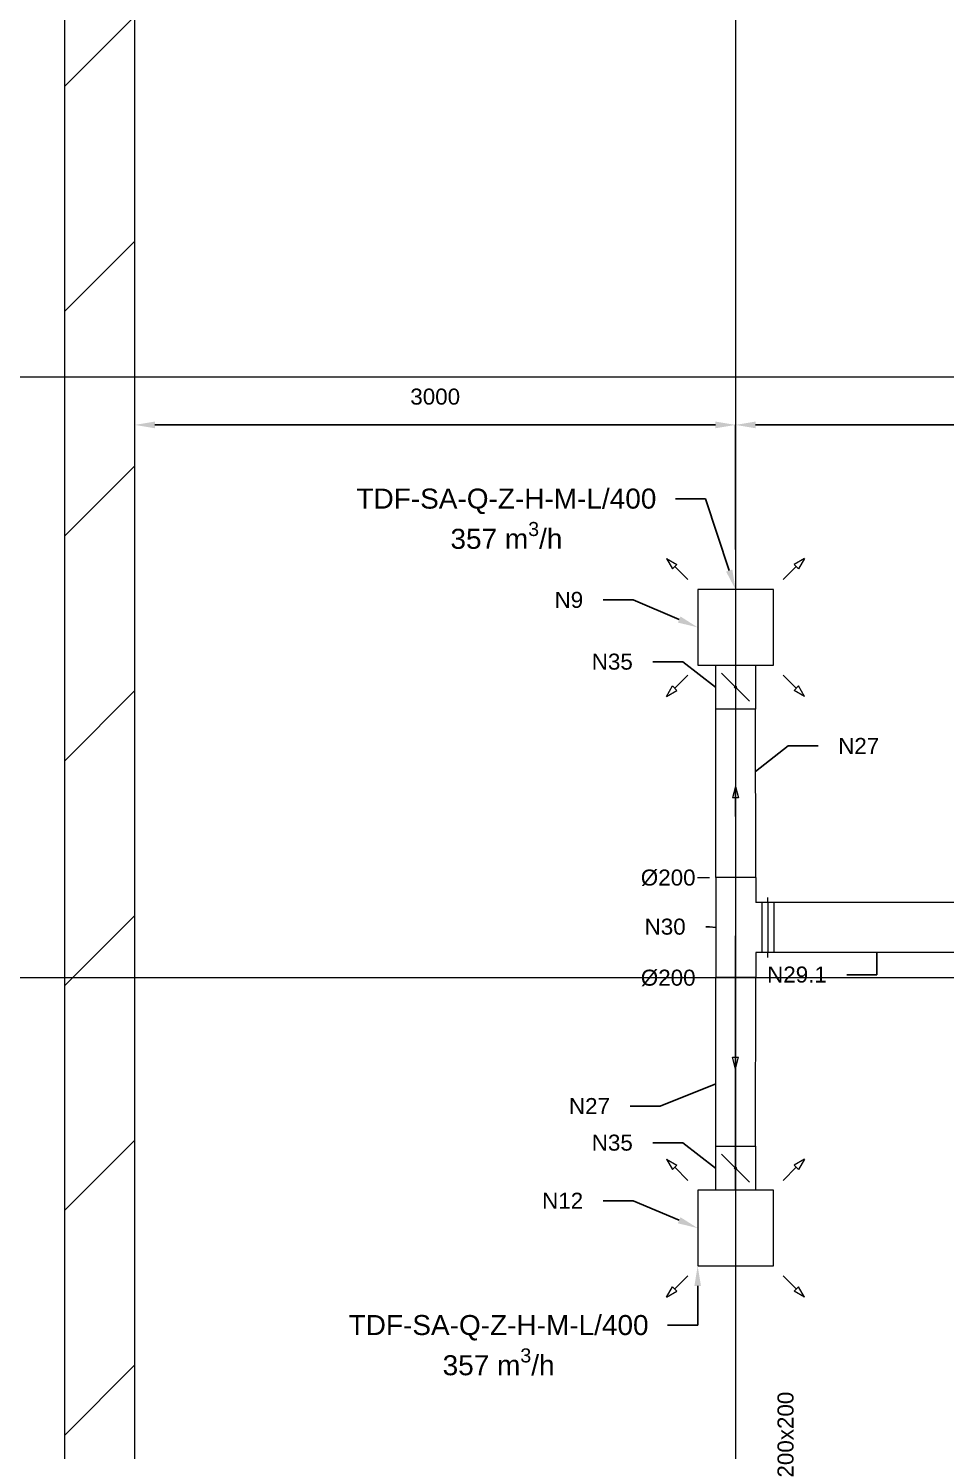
# Model space of a CAD drawing. Header units: millimetres. Extents: x 59762 to 60194, y -87842 to -87548.
# Drawn here: x 59941.54 to 59946.12, y -87789.9 to -87782.8 of the extents above; entities that cross this region are included whole.
import ezdxf
from ezdxf import colors
from ezdxf.entities.mleader import LeaderData, LeaderLine
from ezdxf.math import Vec2, Vec3

# ---------------------------------------------------------------- set-up
doc = ezdxf.new("R2010")
doc.units = ezdxf.units.MM
doc.linetypes.add('JIS_02_1.2', pattern=[2.5, 1.25, -1.25])
doc.linetypes.add('KRESKAKROPKA', pattern=[25.4, 12.7, -6.35, 0, -6.35])
for name, color, linetype, lineweight in [('instalacja nawiewna', 150, 'Continuous', 20), ('kanały', 7, 'Continuous', 20), ('nawi. strzałki', 150, 'Continuous', 20), ('Nawiew opis', 150, 'Continuous', 20), ('wymiary', 7, 'Continuous', 13)]:
    doc.layers.add(name, color=color, linetype=linetype, lineweight=lineweight)
doc.layers.add('osie', color=7, linetype='JIS_02_1.2', lineweight=5, transparency=0.7)
doc.layers.add('podkład', color=7, linetype='Continuous', lineweight=13, transparency=0.7)
doc.styles.add('styl1', font='arial.ttf', dxfattribs={"height": 0.08})
doc.linetypes.add('ZYGZAK', pattern='A,0.00254,-5.08,[131,ltypeshp.shx,S=5.08,R=0,X=-5.08,Y=0],-10.16,[131,ltypeshp.shx,S=5.08,R=180,X=5.08,Y=0],-5.08', length=20.32254)
doc.dimstyles.new('Kopia Opisowy', dxfattribs={"dimscale": 0, "dimtxt": 0.08, "dimasz": 0.1, "dimexe": 0, "dimexo": 0.2, "dimgap": 0.1, "dimtad": 1, "dimlfac": 1000, "dimtxsty": 'styl1', "dimcen": 2.5, "dimadec": 0, "dimazin": 0, "dimtfac": 1, "dimtmove": 0, "dimatfit": 3, "dimfxl": 1, "dimarcsym": 0})

# ---------------------------------------------------------------- blocks, each defined once
blk = doc.blocks.new('*D68')
at = {"layer": 'Defpoints', "color": 0, "transparency": 16777216}
for p in [(59945.0698, -87784.7764), (59945.0698, -87785.5984), (59948.0698, -87785.5984)]:
    blk.add_point(p, dxfattribs=at)
at = {"layer": 'wymiary', "color": 0, "lineweight": -2, "transparency": 16777216}
for p, q in [((59945.0698, -87785.3984), (59945.0698, -87784.7764)), ((59947.9698, -87784.7764), (59945.1698, -87784.7764))]:
    blk.add_line(p, q, dxfattribs=at)
at = {"layer": 'wymiary', "color": 0, "transparency": 16777216}
for points in [[(59945.1698, -87784.7597), (59945.1698, -87784.793), (59945.0698, -87784.7764)], [(59947.9698, -87784.7597), (59947.9698, -87784.793), (59948.0698, -87784.7764)]]:
    blk.add_solid(points, dxfattribs=at)
at = {"layer": 'wymiary', "color": 0, "transparency": 16777216, "insert": (59946.5698, -87784.6355), "char_height": 0.08, "attachment_point": 5, "style": 'styl1'}
blk.add_mtext('3000', dxfattribs=at)
blk = doc.blocks.new('*D69')
at = {"layer": 'Defpoints', "color": 0, "transparency": 16777216}
for p in [(59942.0708, -87784.7706), (59942.0708, -87784.7764), (59945.0698, -87785.5984)]:
    blk.add_point(p, dxfattribs=at)
at = {"layer": 'wymiary', "color": 0, "lineweight": -2, "transparency": 16777216}
blk.add_line((59944.9698, -87784.7764), (59942.1708, -87784.7764), dxfattribs=at)
at = {"layer": 'wymiary', "color": 0, "transparency": 16777216}
for points in [[(59942.1708, -87784.7597), (59942.1708, -87784.793), (59942.0708, -87784.7764)], [(59944.9698, -87784.7597), (59944.9698, -87784.793), (59945.0698, -87784.7764)]]:
    blk.add_solid(points, dxfattribs=at)
at = {"layer": 'wymiary', "color": 0, "transparency": 16777216, "insert": (59943.5703, -87784.6355), "char_height": 0.08, "attachment_point": 5, "style": 'styl1'}
blk.add_mtext('3000', dxfattribs=at)
blk = doc.blocks.new('_None')

msp = doc.modelspace()

# ---------------------------------------------------------------- hatches: boundary and pattern name
at = {"layer": 'podkład'}
h = msp.add_hatch(dxfattribs=at)
h.set_pattern_fill('ANSI31', color=256, scale=0.25)
h.set_pattern_definition([(45, (56984.5771, -93786.78106), (-0.56126601, 0.56126601), [])])
h.paths.add_polyline_path([(59941.720847, -87772.18638), (59941.720847, -87793.88638), (59972.420847, -87793.88638), (59972.420847, -87772.18638)])
h.paths.add_polyline_path([(59942.070847, -87772.53638), (59953.830847, -87772.53638), (59953.830847, -87784.77638), (59960.310847, -87784.77638), (59960.310847, -87772.53638), (59972.070847, -87772.53638), (59972.070847, -87793.53638), (59942.070847, -87793.53638)], flags=16)
h.paths.add_polyline_path([(59954.070847, -87772.53638), (59960.070847, -87772.53638), (59960.070847, -87784.53638), (59954.070847, -87784.53638)], flags=16)

# ---------------------------------------------------------------- linework, layer by layer
at = {"layer": 'instalacja nawiewna', "color": 7, "ltscale": 20}
for points in [[(59945.258847, -87785.59838), (59944.880847, -87785.59838), (59944.880847, -87785.97638), (59945.258847, -87785.97638)], [(59945.258847, -87788.59838), (59944.880847, -87788.59838), (59944.880847, -87788.97638), (59945.258847, -87788.97638)]]:
    msp.add_lwpolyline(points, close=True, dxfattribs=at)
at = {"layer": 'kanały'}
for p, q in [((59944.970847, -87785.97638), (59945.168847, -87785.97638)), ((59944.970847, -87786.19638), (59944.970847, -87785.97638)), ((59945.168847, -87785.97638), (59945.168847, -87786.19638)), ((59945.066312, -87786.082844), (59944.999844, -87786.016376)), ((59945.073383, -87786.089916), (59945.139851, -87786.156384)), ((59945.168847, -87786.19638), (59944.970847, -87786.19638)), ((59944.970847, -87788.37838), (59945.168847, -87788.37838)), ((59944.970847, -87788.59838), (59944.970847, -87788.37838)), ((59945.168847, -87788.37838), (59945.168847, -87788.59838)), ((59945.066312, -87788.484844), (59944.999844, -87788.418376)), ((59945.073383, -87788.491916), (59945.139851, -87788.558384)), ((59945.168847, -87788.59838), (59944.970847, -87788.59838))]:
    msp.add_line(p, q, dxfattribs=at)
at = {"layer": 'kanały', "color": 7, "linetype": 'ZYGZAK', "ltscale": 0.1}
for p, q in [((59944.970847, -87787.03638), (59944.970847, -87786.19638)), ((59945.170847, -87787.03638), (59945.168847, -87786.19631)), ((59944.970847, -87788.37838), (59944.970847, -87787.53638)), ((59945.168847, -87788.37838), (59945.170847, -87787.53638))]:
    msp.add_line(p, q, dxfattribs=at)
at = {"layer": 'kanały', "color": 7}
for p, q in [((59944.970847, -87787.03638), (59944.970847, -87787.53638)), ((59945.170847, -87787.03638), (59944.970847, -87787.03638)), ((59945.170847, -87787.03638), (59945.170847, -87787.16138)), ((59945.230847, -87787.16138), (59945.170847, -87787.16138)), ((59945.230847, -87787.41138), (59945.170847, -87787.41138)), ((59945.170847, -87787.41138), (59945.170847, -87787.53638)), ((59945.170847, -87787.53638), (59944.970847, -87787.53638))]:
    msp.add_line(p, q, dxfattribs=at)
at = {"layer": 'kanały', "color": 7, "ltscale": 20}
for p, q in [((59945.200847, -87787.16138), (59945.200847, -87787.41138)), ((59945.230847, -87787.16138), (59945.230847, -87787.13638)), ((59945.230847, -87787.16138), (59945.230847, -87787.13638)), ((59945.230847, -87787.16138), (59945.230847, -87787.41138)), ((59946.320847, -87787.16138), (59945.230847, -87787.16138)), ((59945.230847, -87787.16138), (59945.230847, -87787.41138)), ((59945.260847, -87787.16138), (59945.260847, -87787.41138)), ((59945.230847, -87787.43638), (59945.230847, -87787.41138)), ((59945.230847, -87787.43638), (59945.230847, -87787.41138)), ((59946.320847, -87787.41138), (59945.230847, -87787.41138))]:
    msp.add_line(p, q, dxfattribs=at)
at = {"layer": 'kanały'}
for centre in [(59945.069847, -87786.08638), (59945.069847, -87788.48838)]:
    msp.add_circle(centre, 0.005, dxfattribs=at)
at = {"layer": 'nawi. strzałki', "color": 7, "ltscale": 20}
for p, q in [((59944.725284, -87785.442816), (59944.755284, -87785.494778)), ((59944.725284, -87785.442816), (59944.777245, -87785.472816)), ((59944.777245, -87785.472816), (59944.755284, -87785.494778)), ((59945.414411, -87785.442816), (59945.362449, -87785.472816)), ((59945.384411, -87785.494778), (59945.362449, -87785.472816)), ((59945.414411, -87785.442816), (59945.384411, -87785.494778)), ((59944.83135, -87785.548883), (59944.766264, -87785.483797)), ((59945.308345, -87785.548883), (59945.37343, -87785.483797)), ((59944.83135, -87786.025877), (59944.766264, -87786.090963)), ((59945.308345, -87786.025877), (59945.37343, -87786.090963)), ((59944.725284, -87786.131943), (59944.755284, -87786.079982)), ((59944.725284, -87786.131943), (59944.777245, -87786.101943)), ((59944.755284, -87786.079982), (59944.777245, -87786.101943)), ((59945.362449, -87786.101943), (59945.384411, -87786.079982)), ((59945.414411, -87786.131943), (59945.362449, -87786.101943)), ((59945.414411, -87786.131943), (59945.384411, -87786.079982)), ((59945.069847, -87786.58138), (59945.054318, -87786.639336)), ((59945.069847, -87786.58138), (59945.085376, -87786.639336)), ((59945.085376, -87786.639336), (59945.054318, -87786.639336)), ((59945.069847, -87786.73138), (59945.069847, -87786.639336)), ((59945.069847, -87787.84238), (59945.069847, -87787.934424)), ((59945.069847, -87787.99238), (59945.054318, -87787.934424)), ((59945.054318, -87787.934424), (59945.085376, -87787.934424)), ((59945.069847, -87787.99238), (59945.085376, -87787.934424)), ((59944.725284, -87788.442816), (59944.755284, -87788.494778)), ((59944.725284, -87788.442816), (59944.777245, -87788.472816)), ((59945.414411, -87788.442816), (59945.362449, -87788.472816)), ((59945.414411, -87788.442816), (59945.384411, -87788.494778)), ((59944.777245, -87788.472816), (59944.755284, -87788.494778)), ((59944.83135, -87788.548883), (59944.766264, -87788.483797)), ((59945.308345, -87788.548883), (59945.37343, -87788.483797)), ((59945.384411, -87788.494778), (59945.362449, -87788.472816)), ((59944.83135, -87789.025877), (59944.766264, -87789.090963)), ((59945.308345, -87789.025877), (59945.37343, -87789.090963)), ((59944.725284, -87789.131943), (59944.755284, -87789.079982)), ((59944.725284, -87789.131943), (59944.777245, -87789.101943)), ((59944.755284, -87789.079982), (59944.777245, -87789.101943)), ((59945.362449, -87789.101943), (59945.384411, -87789.079982)), ((59945.414411, -87789.131943), (59945.362449, -87789.101943)), ((59945.414411, -87789.131943), (59945.384411, -87789.079982))]:
    msp.add_line(p, q, dxfattribs=at)
at = {"layer": 'osie', "linetype": 'Continuous'}
for p, q in [((59942.070847, -87795.29638), (59942.070847, -87770.29638)), ((59945.070847, -87795.29638), (59945.070847, -87770.29638)), ((59939.220847, -87784.53638), (59974.220847, -87784.53638)), ((59939.220847, -87787.53638), (59974.220847, -87787.53638))]:
    msp.add_line(p, q, dxfattribs=at)
at = {"layer": 'osie', "color": 7, "linetype": 'KRESKAKROPKA', "ltscale": 0.1}
msp.add_line((59945.069847, -87788.59838), (59945.069847, -87785.97638), dxfattribs=at)
at = {"layer": 'podkład'}
msp.add_lwpolyline([(59941.720847, -87772.18638), (59972.420847, -87772.18638), (59972.420847, -87793.88638), (59941.720847, -87793.88638)], close=True, dxfattribs=at)
msp.add_lwpolyline([(59960.310847, -87772.53638), (59972.070847, -87772.53638), (59972.070847, -87793.53638), (59942.070847, -87793.53638), (59942.070847, -87772.53638)], dxfattribs=at)
at = {"layer": 'wymiary', "color": 7}
for p, q in [((59944.880136, -87787.03638), (59944.940492, -87787.03638)), ((59944.880136, -87787.53638), (59944.940492, -87787.53638))]:
    msp.add_line(p, q, dxfattribs=at)

# ---------------------------------------------------------------- texts
at = {"layer": 'wymiary', "color": 7, "ltscale": 20, "char_height": 0.08, "attachment_point": 3, "style": 'styl1'}
for insert in [(59944.870311, -87786.996667), (59944.870311, -87787.496667)]:
    msp.add_mtext_dynamic_manual_height_columns('%%C200', width=0.44264358, gutter_width=1, heights=[0], dxfattribs=dict(at, insert=insert))
at = {"layer": 'wymiary', "color": 7, "ltscale": 20, "insert": (59945.36056, -87790.033018), "char_height": 0.08, "attachment_point": 7, "rotation": 90, "style": 'styl1'}
msp.add_mtext_dynamic_manual_height_columns('200x200', width=0.44264358, gutter_width=1, heights=[0], dxfattribs=at)

# ---------------------------------------------------------------- dimensions: what is measured, and where the dimension line sits
at = {"layer": 'wymiary', "color": 7}
dim = msp.add_linear_dim(base=(59942.070847, -87784.77638), p1=(59945.069847, -87785.59838), p2=(59942.070847, -87784.770627), angle=180, text='3000', dimstyle='Kopia Opisowy', override={"dimscale": 1, "dimse1": 1, "dimse2": 1, "dimtix": 0, "dimtofl": 1, "dimtmove": 1, "dimatfit": 3}, dxfattribs=at)
dim.commit()
dim.dimension.update_dxf_attribs({"geometry": '*D69', "text_midpoint": (59943.570347, -87784.635507)})
dim = msp.add_linear_dim(base=(59945.069847, -87784.77638), p1=(59948.069847, -87785.59838), p2=(59945.069847, -87785.59838), angle=180, dimstyle='Kopia Opisowy', override={"dimscale": 1, "dimse1": 1, "dimtix": 0, "dimtofl": 1, "dimtmove": 1, "dimatfit": 3}, dxfattribs=at)
dim.commit()
dim.dimension.update_dxf_attribs({"geometry": '*D68', "text_midpoint": (59946.569847, -87784.635507)})

# ---------------------------------------------------------------- leaders
at = {"layer": 'Nawiew opis', "color": 7, "ltscale": 20}
ml = msp.add_multileader_mtext('Standard', dxfattribs=at)
ml.set_content('\\A1;TDF-SA-Q-Z-H-M-L/400\\P357 m{\\H0.7x;\\S3^ ;}/h', color=7, style='styl1')
ml.set_leader_properties()
ml.build(insert=Vec2(0, 0))
ml.multileader.update_dxf_attribs({"dogleg_length": 0.3, "arrow_head_size": 0.1})
ctx = ml.context
ctx.base_point, ctx.char_height, ctx.arrow_head_size, ctx.landing_gap_size, ctx.plane_origin = Vec3(59943.081921, -87785.145264), 0.1, 0.1, 0.1, Vec3(59944.820847, -87785.78838)
ctx.text_align_type = 1
notes = []
notes.append((ctx, [(0, (1, 1, 0), (59944.919847, -87785.145264), (-1, 0), 0.15, [(0, [(59945.069847, -87785.59838)], 0, [])])]))
ctx.mtext.insert, ctx.mtext.alignment, ctx.mtext.flow_direction = Vec3(59943.925884, -87785.094377), 2, 5
ml = msp.add_multileader_mtext('Standard', dxfattribs=at)
ml.set_content('\\A1;TDF-SA-Q-Z-H-M-L/400\\P357 m{\\H0.7x;\\S3^ ;}/h', color=7, style='styl1')
ml.set_leader_properties()
ml.build(insert=Vec2(0, 0))
ml.multileader.update_dxf_attribs({"dogleg_length": 0.3, "arrow_head_size": 0.1})
ctx = ml.context
ctx.base_point, ctx.char_height, ctx.arrow_head_size, ctx.landing_gap_size, ctx.plane_origin = Vec3(59943.042921, -87789.272303), 0.1, 0.1, 0.1, Vec3(59944.820847, -87788.73838)
ctx.text_align_type = 1
notes.append((ctx, [(0, (1, 1, 0), (59944.880847, -87789.272303), (-1, 0), 0.15, [(0, [(59944.880847, -87788.97638)], 0, [])])]))
ctx.mtext.insert, ctx.mtext.alignment, ctx.mtext.flow_direction = Vec3(59943.886884, -87789.221416), 2, 5
at = {"layer": 'wymiary'}
ml = msp.add_multileader_mtext('Standard', dxfattribs=at)
ml.set_content('N9', color=256, style='styl1')
ml.set_leader_properties()
ml.build(insert=Vec2(0, 0))
ml.multileader.update_dxf_attribs({"dogleg_length": 0.15, "arrow_head_size": 0.1})
ctx = ml.context
ctx.base_point, ctx.char_height, ctx.arrow_head_size, ctx.landing_gap_size, ctx.plane_origin = Vec3(59944.079643, -87785.650554), 0.08, 0.1, 0.1, Vec3(59944.776425, -87786.360145)
ctx.text_align_type = 2
notes.append((ctx, [(0, (1, 1, 0), (59944.559084, -87785.650554), (-1, 0), 0.15, [(0, [(59944.880847, -87785.78738)], 0, [])])]))
ctx.mtext.insert, ctx.mtext.width, ctx.mtext.alignment, ctx.mtext.flow_direction = Vec3(59944.309084, -87785.609872), 0.51353508, 3, 5
ml = msp.add_multileader_mtext('Standard', dxfattribs=at)
ml.set_content('N35', color=256, style='styl1')
ml.set_leader_properties()
ml.set_arrow_properties(name='NONE')
ml.build(insert=Vec2(0, 0))
ml.multileader.update_dxf_attribs({"dogleg_length": 0.15, "arrow_head_size": 0.1})
ctx = ml.context
ctx.base_point, ctx.char_height, ctx.arrow_head_size, ctx.landing_gap_size, ctx.plane_origin = Vec3(59944.264999, -87785.959158), 0.08, 0.1, 0.1, Vec3(59944.86521, -87786.658977)
ctx.text_align_type = 2
notes.append((ctx, [(0, (1, 1, 0), (59944.807032, -87785.959158), (-1, 0), 0.15, [(0, [(59944.969632, -87786.086212)], 0, [])])]))
ctx.mtext.insert, ctx.mtext.width, ctx.mtext.alignment, ctx.mtext.flow_direction = Vec3(59944.557032, -87785.918448), 0.51353508, 3, 5
ml = msp.add_multileader_mtext('Standard', dxfattribs=at)
ml.set_content('N27', color=256, style='styl1')
ml.set_leader_properties()
ml.set_arrow_properties(name='NONE')
ml.build(insert=Vec2(0, 0))
ml.multileader.update_dxf_attribs({"dogleg_length": 0.15, "arrow_head_size": 0.1})
ctx = ml.context
ctx.base_point, ctx.char_height, ctx.arrow_head_size, ctx.landing_gap_size, ctx.plane_origin = Vec3(59945.482398, -87786.379325), 0.08, 0.1, 0.1, Vec3(59945.27422, -87787.079145)
notes.append((ctx, [(0, (1, 1, 0), (59945.332398, -87786.379325), (1, 0), 0.15, [(0, [(59945.169798, -87786.50638)], 0, [])])]))
ctx.mtext.insert, ctx.mtext.rotation, ctx.mtext.width, ctx.mtext.flow_direction = Vec3(59945.582398, -87786.339325), 6.28318531, 0.51353508, 5
ml = msp.add_multileader_mtext('Standard', dxfattribs=at)
ml.set_content('N30', color=256, style='styl1')
ml.set_leader_properties()
ml.set_arrow_properties(name='NONE')
ml.build(insert=Vec2(0, 0))
ml.multileader.update_dxf_attribs({"dogleg_length": 0.15, "arrow_head_size": 0.1})
ctx = ml.context
ctx.base_point, ctx.char_height, ctx.arrow_head_size, ctx.landing_gap_size, ctx.plane_origin = Vec3(59944.529765, -87787.28257), 0.08, 0.1, 0.1, Vec3(59945.07527, -87787.859145)
ctx.text_align_type = 2
notes.append((ctx, [(1, (1, 1, 0), (59944.940492, -87787.28257), (-1, 0), 0.019567, [(0, [(59944.970847, -87787.28638)], 0, [])])]))
ctx.mtext.insert, ctx.mtext.rotation, ctx.mtext.width, ctx.mtext.alignment, ctx.mtext.flow_direction = Vec3(59944.820924, -87787.241861), 6.28318531, 0.51353508, 3, 5
ml = msp.add_multileader_mtext('Standard', dxfattribs=at)
ml.set_content('N29.1', color=256, style='styl1')
ml.set_leader_properties()
ml.set_arrow_properties(name='NONE')
ml.build(insert=Vec2(0, 0))
ml.multileader.update_dxf_attribs({"dogleg_length": 0.15, "arrow_head_size": 0.1})
ctx = ml.context
ctx.base_point, ctx.char_height, ctx.arrow_head_size, ctx.landing_gap_size, ctx.plane_origin = Vec3(59945.156652, -87787.521823), 0.08, 0.1, 0.1, Vec3(59945.88027, -87787.984145)
ctx.text_align_type = 2
notes.append((ctx, [(1, (1, 1, 0), (59945.775847, -87787.521823), (-1, 0), 0.15, [(0, [(59945.775847, -87787.41138)], 0, [])])]))
ctx.mtext.insert, ctx.mtext.rotation, ctx.mtext.width, ctx.mtext.alignment, ctx.mtext.flow_direction = Vec3(59945.525847, -87787.48114), 6.28318531, 0.51353508, 3, 5
ml = msp.add_multileader_mtext('Standard', dxfattribs=at)
ml.set_content('N27', color=256, style='styl1')
ml.set_leader_properties()
ml.set_arrow_properties(name='NONE')
ml.build(insert=Vec2(0, 0))
ml.multileader.update_dxf_attribs({"dogleg_length": 0.15, "arrow_head_size": 0.1})
ctx = ml.context
ctx.base_point, ctx.char_height, ctx.arrow_head_size, ctx.landing_gap_size, ctx.plane_origin = Vec3(59944.151568, -87788.177823), 0.08, 0.1, 0.1, Vec3(59945.07522, -87788.640145)
ctx.text_align_type = 2
notes.append((ctx, [(1, (1, 1, 0), (59944.693001, -87788.177823), (-1, 0), 0.15, [(0, [(59944.970798, -87788.06738)], 0, [])])]))
ctx.mtext.insert, ctx.mtext.rotation, ctx.mtext.width, ctx.mtext.alignment, ctx.mtext.flow_direction = Vec3(59944.443001, -87788.137823), 6.28318531, 0.51353508, 3, 5
ml = msp.add_multileader_mtext('Standard', dxfattribs=at)
ml.set_content('N35', color=256, style='styl1')
ml.set_leader_properties()
ml.set_arrow_properties(name='NONE')
ml.build(insert=Vec2(0, 0))
ml.multileader.update_dxf_attribs({"dogleg_length": 0.15, "arrow_head_size": 0.1})
ctx = ml.context
ctx.base_point, ctx.char_height, ctx.arrow_head_size, ctx.landing_gap_size, ctx.plane_origin = Vec3(59944.264999, -87788.361158), 0.08, 0.1, 0.1, Vec3(59944.86521, -87789.060977)
ctx.text_align_type = 2
notes.append((ctx, [(0, (1, 1, 0), (59944.807032, -87788.361158), (-1, 0), 0.15, [(0, [(59944.969632, -87788.488212)], 0, [])])]))
ctx.mtext.insert, ctx.mtext.width, ctx.mtext.alignment, ctx.mtext.flow_direction = Vec3(59944.557032, -87788.320448), 0.51353508, 3, 5
ml = msp.add_multileader_mtext('Standard', dxfattribs=at)
ml.set_content('N12', color=256, style='styl1')
ml.set_leader_properties()
ml.build(insert=Vec2(0, 0))
ml.multileader.update_dxf_attribs({"dogleg_length": 0.15, "arrow_head_size": 0.1})
ctx = ml.context
ctx.base_point, ctx.char_height, ctx.arrow_head_size, ctx.landing_gap_size, ctx.plane_origin = Vec3(59944.01847, -87788.650554), 0.08, 0.1, 0.1, Vec3(59944.776425, -87789.360145)
ctx.text_align_type = 2
notes.append((ctx, [(0, (1, 1, 0), (59944.559084, -87788.650554), (-1, 0), 0.15, [(0, [(59944.880847, -87788.78738)], 0, [])])]))
ctx.mtext.insert, ctx.mtext.width, ctx.mtext.alignment, ctx.mtext.flow_direction = Vec3(59944.309084, -87788.610554), 0.51353508, 3, 5
for ctx, leaders in notes:
    for number, flags, end, landing, length, lines in leaders:
        leader = LeaderData()
        leader.index, (leader.has_last_leader_line, leader.has_dogleg_vector, leader.attachment_direction) = number, flags
        leader.last_leader_point, leader.dogleg_vector, leader.dogleg_length = Vec3(end), Vec3(landing), length
        for number, points, colour, breaks in lines:
            line = LeaderLine()
            line.index, line.vertices, line.color, line.breaks = number, Vec3.list(points), colors.encode_raw_color(colour), breaks
            leader.lines.append(line)
        ctx.leaders.append(leader)

doc.saveas('drawing.dxf')
